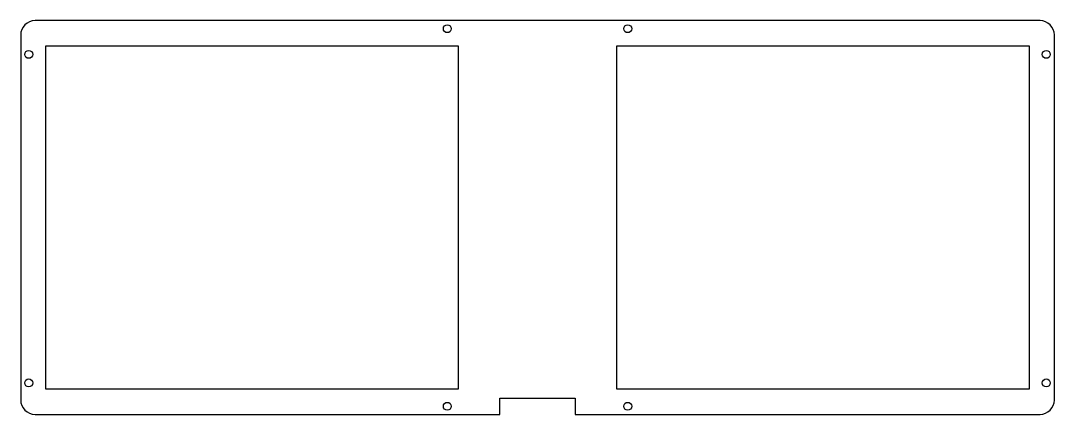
# Model space of a CAD drawing. Header units: millimetres. Extents: x -347 to -59, y -246 to -136.
import ezdxf

# ---------------------------------------------------------------- set-up
doc = ezdxf.new("R2010")
doc.units = ezdxf.units.MM
doc.layers.get('0').update_dxf_attribs({"linetype": 'CONTINUOUS'})

msp = doc.modelspace()

# ---------------------------------------------------------------- linework, layer by layer
msp.add_lwpolyline([(-58.7, -139.85, 0.414214), (-62.7, -135.85), (-343.33, -135.85, 0.414214), (-347.33, -139.85), (-347.33, -241.86, 0.414214), (-343.33, -245.86), (-213.52, -245.86), (-213.52, -241.36), (-192.52, -241.36), (-192.52, -245.86), (-62.7, -245.86, 0.414214), (-58.7, -241.86)], format="xyb", close=True)
msp.add_lwpolyline([(-58.7, -139.85, 0.414214), (-62.7, -135.85), (-343.33, -135.85, 0.414214), (-347.33, -139.85), (-347.33, -241.86, 0.414214), (-343.33, -245.86), (-213.52, -245.86), (-213.52, -241.36), (-192.52, -241.36), (-192.52, -245.86), (-62.7, -245.86, 0.414214), (-58.7, -241.86)], format="xyb", close=True)
for points in [[(-225.21, -142.87), (-225.21, -238.84), (-340.29, -238.84), (-340.29, -142.87)], [(-225.21, -142.87), (-225.21, -238.84), (-340.29, -238.84), (-340.29, -142.87)], [(-180.82, -238.84), (-180.82, -142.87), (-65.74, -142.87), (-65.74, -238.84)], [(-180.82, -238.84), (-180.82, -142.87), (-65.74, -142.87), (-65.74, -238.84)]]:
    msp.add_lwpolyline(points, close=True)
for centre in [(-228.21, -138.1), (-228.21, -138.1), (-177.82, -138.1), (-177.82, -138.1), (-345.08, -145.27), (-345.08, -145.27), (-60.96, -145.27), (-60.96, -145.27), (-345.08, -237.08), (-345.08, -237.08), (-60.96, -237.08), (-60.96, -237.08), (-228.21, -243.61), (-228.21, -243.61), (-177.82, -243.61), (-177.82, -243.61)]:
    msp.add_circle(centre, 1.1)

doc.saveas('drawing.dxf')
